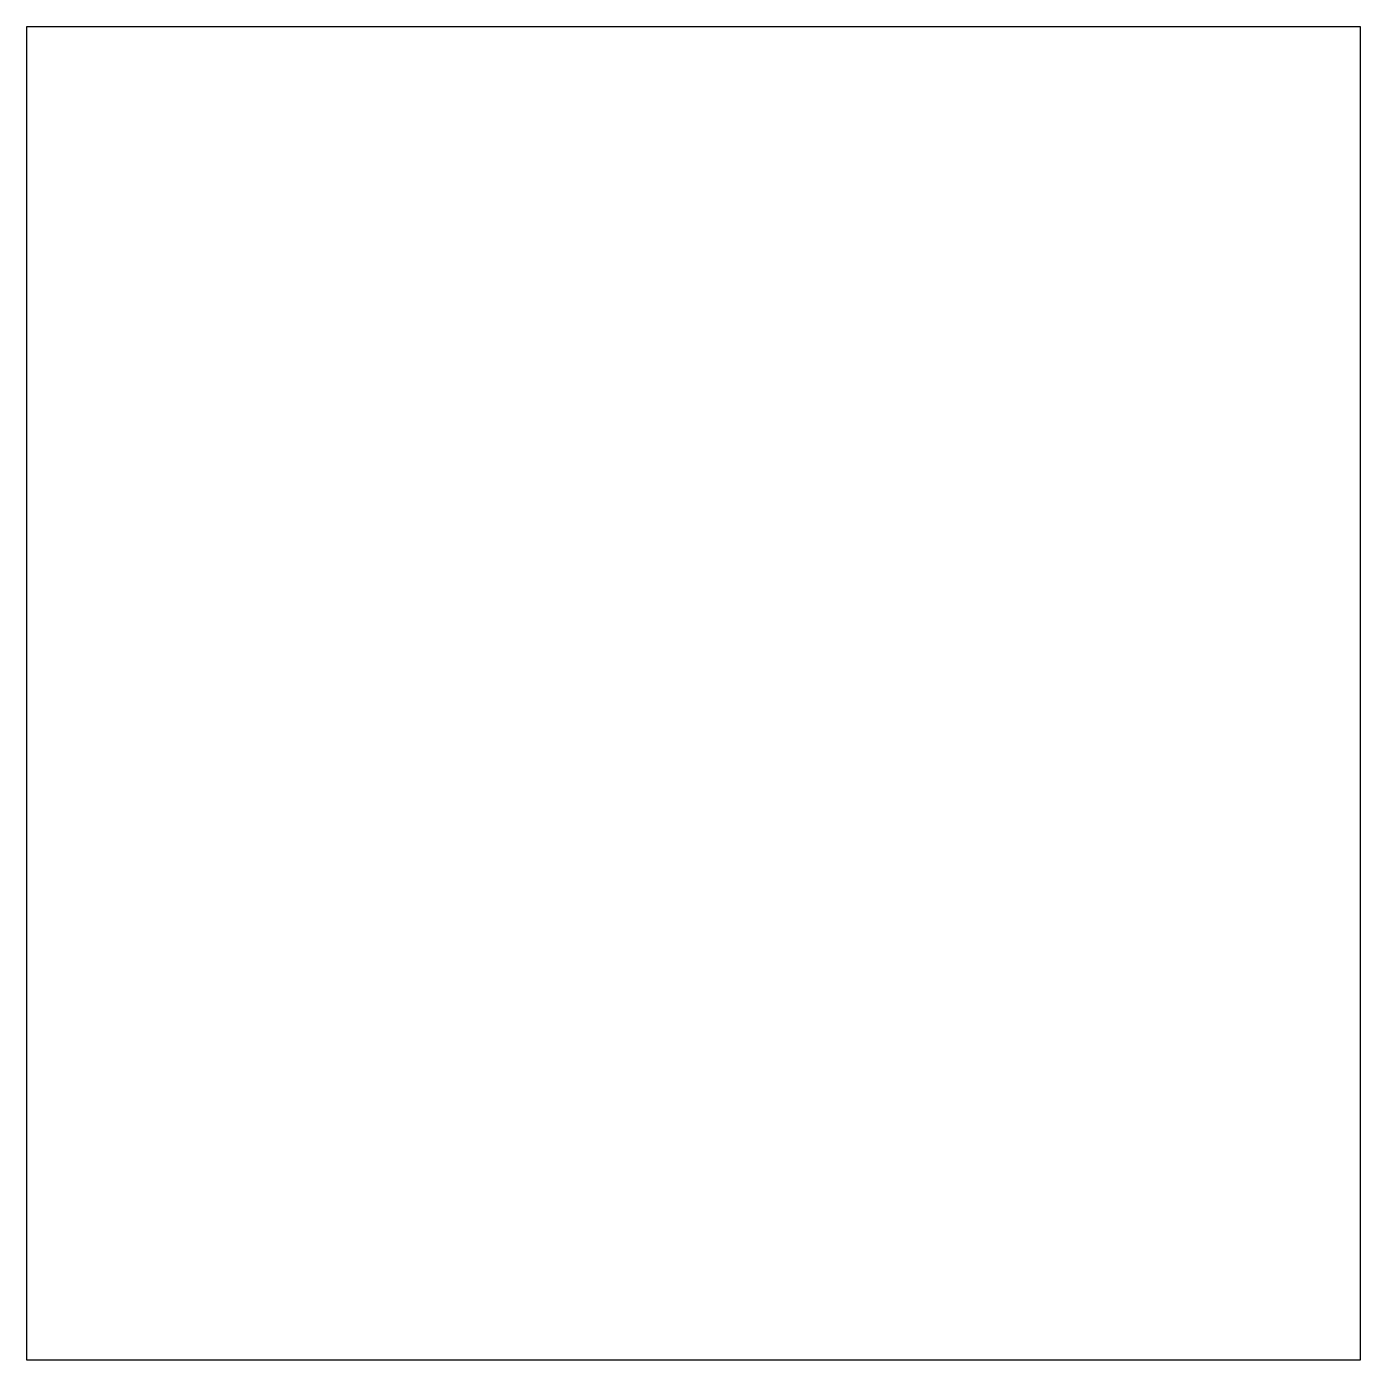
# Model space of a CAD drawing. Header units: inches. Extents: x 254 to 604, y -426 to -76.
import ezdxf

# ---------------------------------------------------------------- set-up
doc = ezdxf.new("R2010")
doc.units = ezdxf.units.IN
doc.header["$MEASUREMENT"] = 0
doc.layers.add('Layer 1', color=7, linetype='Continuous')
picture_1 = doc.add_image_def('image1.png', size_in_pixel=(490, 500))

msp = doc.modelspace()

# ---------------------------------------------------------------- pictures from other files: only their frames are drawn
at = {"layer": 'Layer 1'}
image = msp.add_image(picture_1, insert=(254.49, -425.99), size_in_units=(350, 350), dxfattribs=at)

doc.saveas('drawing.dxf')
